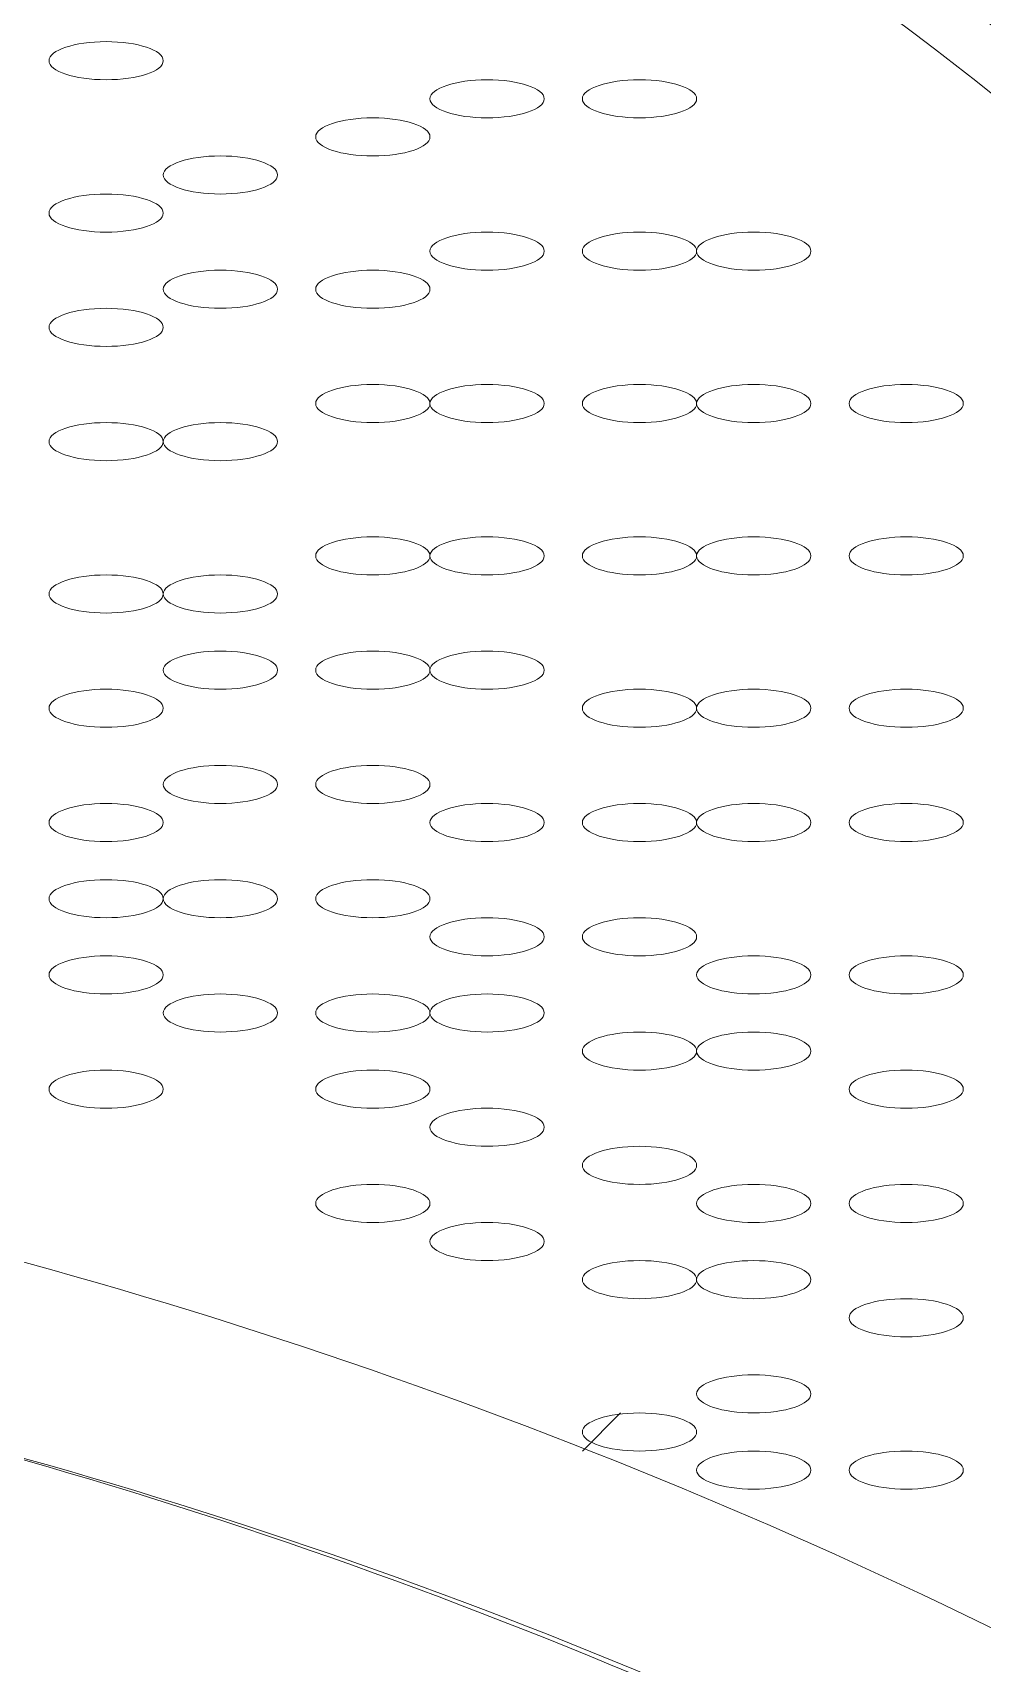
# Model space of a CAD drawing. Header units: metres. Extents: x 29 to 86.9, y -23.2 to 39.7.
# Drawn here: x 75.1793 to 75.2402, y -17.1055 to -17.0008 of the extents above; entities that cross this region are included whole.
import ezdxf

# ---------------------------------------------------------------- set-up
doc = ezdxf.new("R2010")
doc.units = ezdxf.units.M
doc.header["$LTSCALE"] = 100
doc.layers.get('0').update_dxf_attribs({"color": 254})
doc.layers.add('Arqui', color=8, linetype='Continuous', lineweight=0)

# ---------------------------------------------------------------- blocks, each defined once
blk = doc.blocks.new('A$C9582355f')
at = {"layer": 'Arqui'}
for points in [[(46.2961920827816, 6.126214199186052, 0.2278580694965935), (46.10374057980556, 6.21636923779397, 0.2278580694965727), (45.9108077827496, 6.126214199186052)], [(46.30390504051758, 6.012627475682166, 0.2305320559262593), (46.27147557746952, 6.053867237185841, 0.06904277544361775), (46.17999849641359, 6.088229262265941, 0.03702395519687651), (46.11808769220562, 6.093928121666067)], [(46.29184189841357, 6.01054424023414, 0.2302038230452272), (46.26573034949348, 6.043060791098014, 0.06904268617286355), (46.17736967206162, 6.076287177362246, -0.06904268617286355), (46.26593971730955, 6.043500045313976, 0.06904268617286355), (46.17736967206162, 6.076287177362246)]]:
    blk.add_lwpolyline(points, format="xyb", dxfattribs=at)
blk.add_lwpolyline([(46.23433953276555, 6.074539111394188), (46.23189393276556, 6.072093511394087)], dxfattribs=at)
blk.add_arc((46.1230647533385, 5.990165961093226), 0.2164355538805725, 37.81493571360889, 94.77906141209886, dxfattribs=at)
for points in [[(46.20132393276555, 6.162580711394185), (46.19929792435761, 6.162580711394185), (46.19765553276562, 6.162033239378161), (46.19765553276562, 6.161357911394134)], [(46.20499233276558, 6.161357911394134), (46.20499233276558, 6.162033239378161), (46.2033499411736, 6.162580711394185), (46.20132393276555, 6.162580711394185)], [(46.19765553276562, 6.161357911394134), (46.19765553276562, 6.160682583410107), (46.19929792435761, 6.160135111394084), (46.20132393276555, 6.160135111394084)], [(46.20132393276555, 6.160135111394084), (46.2033499411736, 6.160135111394084), (46.20499233276558, 6.160682583410107), (46.20499233276558, 6.161357911394134)], [(46.22577993276553, 6.160135111394084), (46.2237539243576, 6.160135111394084), (46.22211153276561, 6.15958763937806), (46.22211153276561, 6.158912311394033)], [(46.22944833276557, 6.158912311394033), (46.22944833276557, 6.15958763937806), (46.22780594117359, 6.160135111394084), (46.22577993276553, 6.160135111394084)], [(46.2355623327656, 6.160135111394084), (46.23353632435754, 6.160135111394084), (46.23189393276556, 6.15958763937806), (46.23189393276556, 6.158912311394033)], [(46.23923073276552, 6.158912311394033), (46.23923073276552, 6.15958763937806), (46.23758834117353, 6.160135111394084), (46.2355623327656, 6.160135111394084)], [(46.22211153276561, 6.158912311394033), (46.22211153276561, 6.158236983410006), (46.2237539243576, 6.157689511393983), (46.22577993276553, 6.157689511393983)], [(46.22577993276553, 6.157689511393983), (46.22780594117359, 6.157689511393983), (46.22944833276557, 6.158236983410006), (46.22944833276557, 6.158912311394033)], [(46.23189393276556, 6.158912311394033), (46.23189393276556, 6.158236983410006), (46.23353632435754, 6.157689511393983), (46.2355623327656, 6.157689511393983)], [(46.2355623327656, 6.157689511393983), (46.23758834117353, 6.157689511393983), (46.23923073276552, 6.158236983410006), (46.23923073276552, 6.158912311394033)], [(46.21844313276557, 6.157689511393983), (46.21641712435752, 6.157689511393983), (46.21477473276553, 6.157142039377959), (46.21477473276553, 6.156466711393932)], [(46.22211153276561, 6.156466711393932), (46.22211153276561, 6.157142039377959), (46.22046914117351, 6.157689511393983), (46.21844313276557, 6.157689511393983)], [(46.21477473276553, 6.156466711393932), (46.21477473276553, 6.155791383409905), (46.21641712435752, 6.155243911393882), (46.21844313276557, 6.155243911393882)], [(46.21844313276557, 6.155243911393882), (46.22046914117351, 6.155243911393882), (46.22211153276561, 6.155791383409905), (46.22211153276561, 6.156466711393932)], [(46.20866073276562, 6.155243911393882), (46.20663472435757, 6.155243911393882), (46.20499233276558, 6.154696439377858), (46.20499233276558, 6.154021111393831)], [(46.21232913276555, 6.154021111393831), (46.21232913276555, 6.154696439377858), (46.21068674117356, 6.155243911393882), (46.20866073276562, 6.155243911393882)], [(46.20499233276558, 6.154021111393831), (46.20499233276558, 6.153345783409804), (46.20663472435757, 6.152798311394235), (46.20866073276562, 6.152798311394235)], [(46.20866073276562, 6.152798311394235), (46.21068674117356, 6.152798311394235), (46.21232913276555, 6.153345783409804), (46.21232913276555, 6.154021111393831)], [(46.20132393276555, 6.152798311394235), (46.19929792435761, 6.152798311394235), (46.19765553276562, 6.152250839378212), (46.19765553276562, 6.151575511394185)], [(46.20499233276558, 6.151575511394185), (46.20499233276558, 6.152250839378212), (46.2033499411736, 6.152798311394235), (46.20132393276555, 6.152798311394235)], [(46.19765553276562, 6.151575511394185), (46.19765553276562, 6.150900183410158), (46.19929792435761, 6.150352711394135), (46.20132393276555, 6.150352711394135)], [(46.20132393276555, 6.150352711394135), (46.2033499411736, 6.150352711394135), (46.20499233276558, 6.150900183410158), (46.20499233276558, 6.151575511394185)], [(46.22577993276553, 6.150352711394135), (46.2237539243576, 6.150352711394135), (46.22211153276561, 6.149805239378111), (46.22211153276561, 6.149129911394084)], [(46.22944833276557, 6.149129911394084), (46.22944833276557, 6.149805239378111), (46.22780594117359, 6.150352711394135), (46.22577993276553, 6.150352711394135)], [(46.2355623327656, 6.150352711394135), (46.23353632435754, 6.150352711394135), (46.23189393276556, 6.149805239378111), (46.23189393276556, 6.149129911394084)], [(46.23923073276552, 6.149129911394084), (46.23923073276552, 6.149805239378111), (46.23758834117353, 6.150352711394135), (46.2355623327656, 6.150352711394135)], [(46.24289913276556, 6.150352711394135), (46.24087312435762, 6.150352711394135), (46.23923073276552, 6.149805239378111), (46.23923073276552, 6.149129911394084)], [(46.2465675327656, 6.149129911394084), (46.2465675327656, 6.149805239378111), (46.24492514117361, 6.150352711394135), (46.24289913276556, 6.150352711394135)], [(46.22211153276561, 6.149129911394084), (46.22211153276561, 6.148454583410057), (46.2237539243576, 6.147907111394034), (46.22577993276553, 6.147907111394034)], [(46.22577993276553, 6.147907111394034), (46.22780594117359, 6.147907111394034), (46.22944833276557, 6.148454583410057), (46.22944833276557, 6.149129911394084)], [(46.23189393276556, 6.149129911394084), (46.23189393276556, 6.148454583410057), (46.23353632435754, 6.147907111394034), (46.2355623327656, 6.147907111394034)], [(46.2355623327656, 6.147907111394034), (46.23758834117353, 6.147907111394034), (46.23923073276552, 6.148454583410057), (46.23923073276552, 6.149129911394084)], [(46.23923073276552, 6.149129911394084), (46.23923073276552, 6.148454583410057), (46.24087312435762, 6.147907111394034), (46.24289913276556, 6.147907111394034)], [(46.24289913276556, 6.147907111394034), (46.24492514117361, 6.147907111394034), (46.2465675327656, 6.148454583410057), (46.2465675327656, 6.149129911394084)], [(46.20866073276562, 6.147907111394034), (46.20663472435757, 6.147907111394034), (46.20499233276558, 6.14735963937801), (46.20499233276558, 6.146684311393983)], [(46.21232913276555, 6.146684311393983), (46.21232913276555, 6.14735963937801), (46.21068674117356, 6.147907111394034), (46.20866073276562, 6.147907111394034)], [(46.21844313276557, 6.147907111394034), (46.21641712435752, 6.147907111394034), (46.21477473276553, 6.14735963937801), (46.21477473276553, 6.146684311393983)], [(46.22211153276561, 6.146684311393983), (46.22211153276561, 6.14735963937801), (46.22046914117351, 6.147907111394034), (46.21844313276557, 6.147907111394034)], [(46.20499233276558, 6.146684311393983), (46.20499233276558, 6.146008983409956), (46.20663472435757, 6.145461511393933), (46.20866073276562, 6.145461511393933)], [(46.20866073276562, 6.145461511393933), (46.21068674117356, 6.145461511393933), (46.21232913276555, 6.146008983409956), (46.21232913276555, 6.146684311393983)], [(46.21477473276553, 6.146684311393983), (46.21477473276553, 6.146008983409956), (46.21641712435752, 6.145461511393933), (46.21844313276557, 6.145461511393933)], [(46.21844313276557, 6.145461511393933), (46.22046914117351, 6.145461511393933), (46.22211153276561, 6.146008983409956), (46.22211153276561, 6.146684311393983)], [(46.20132393276555, 6.145461511393933), (46.19929792435761, 6.145461511393933), (46.19765553276562, 6.144914039377909), (46.19765553276562, 6.144238711393882)], [(46.20499233276558, 6.144238711393882), (46.20499233276558, 6.144914039377909), (46.2033499411736, 6.145461511393933), (46.20132393276555, 6.145461511393933)], [(46.19765553276562, 6.144238711393882), (46.19765553276562, 6.143563383409855), (46.19929792435761, 6.143015911393832), (46.20132393276555, 6.143015911393832)], [(46.20132393276555, 6.143015911393832), (46.2033499411736, 6.143015911393832), (46.20499233276558, 6.143563383409855), (46.20499233276558, 6.144238711393882)], [(46.21844313276557, 6.140570311394185), (46.21641712435752, 6.140570311394185), (46.21477473276553, 6.140022839378162), (46.21477473276553, 6.139347511394135)], [(46.22211153276561, 6.139347511394135), (46.22211153276561, 6.140022839378162), (46.22046914117351, 6.140570311394185), (46.21844313276557, 6.140570311394185)], [(46.22577993276553, 6.140570311394185), (46.2237539243576, 6.140570311394185), (46.22211153276561, 6.140022839378162), (46.22211153276561, 6.139347511394135)], [(46.22944833276557, 6.139347511394135), (46.22944833276557, 6.140022839378162), (46.22780594117359, 6.140570311394185), (46.22577993276553, 6.140570311394185)], [(46.2355623327656, 6.140570311394185), (46.23353632435754, 6.140570311394185), (46.23189393276556, 6.140022839378162), (46.23189393276556, 6.139347511394135)], [(46.23923073276552, 6.139347511394135), (46.23923073276552, 6.140022839378162), (46.23758834117353, 6.140570311394185), (46.2355623327656, 6.140570311394185)], [(46.24289913276556, 6.140570311394185), (46.24087312435762, 6.140570311394185), (46.23923073276552, 6.140022839378162), (46.23923073276552, 6.139347511394135)], [(46.2465675327656, 6.139347511394135), (46.2465675327656, 6.140022839378162), (46.24492514117361, 6.140570311394185), (46.24289913276556, 6.140570311394185)], [(46.25268153276562, 6.140570311394185), (46.25065552435757, 6.140570311394185), (46.24901313276558, 6.140022839378162), (46.24901313276558, 6.139347511394135)], [(46.25634993276554, 6.139347511394135), (46.25634993276554, 6.140022839378162), (46.25470754117356, 6.140570311394185), (46.25268153276562, 6.140570311394185)], [(46.21477473276553, 6.139347511394135), (46.21477473276553, 6.138672183410108), (46.21641712435752, 6.138124711394084), (46.21844313276557, 6.138124711394084)], [(46.21844313276557, 6.138124711394084), (46.22046914117351, 6.138124711394084), (46.22211153276561, 6.138672183410108), (46.22211153276561, 6.139347511394135)], [(46.22211153276561, 6.139347511394135), (46.22211153276561, 6.138672183410108), (46.2237539243576, 6.138124711394084), (46.22577993276553, 6.138124711394084)], [(46.22577993276553, 6.138124711394084), (46.22780594117359, 6.138124711394084), (46.22944833276557, 6.138672183410108), (46.22944833276557, 6.139347511394135)], [(46.23189393276556, 6.139347511394135), (46.23189393276556, 6.138672183410108), (46.23353632435754, 6.138124711394084), (46.2355623327656, 6.138124711394084)], [(46.2355623327656, 6.138124711394084), (46.23758834117353, 6.138124711394084), (46.23923073276552, 6.138672183410108), (46.23923073276552, 6.139347511394135)], [(46.23923073276552, 6.139347511394135), (46.23923073276552, 6.138672183410108), (46.24087312435762, 6.138124711394084), (46.24289913276556, 6.138124711394084)], [(46.24289913276556, 6.138124711394084), (46.24492514117361, 6.138124711394084), (46.2465675327656, 6.138672183410108), (46.2465675327656, 6.139347511394135)], [(46.24901313276558, 6.139347511394135), (46.24901313276558, 6.138672183410108), (46.25065552435757, 6.138124711394084), (46.25268153276562, 6.138124711394084)], [(46.25268153276562, 6.138124711394084), (46.25470754117356, 6.138124711394084), (46.25634993276554, 6.138672183410108), (46.25634993276554, 6.139347511394135)], [(46.20132393276555, 6.138124711394084), (46.19929792435761, 6.138124711394084), (46.19765553276562, 6.137577239378061), (46.19765553276562, 6.136901911394034)], [(46.20499233276558, 6.136901911394034), (46.20499233276558, 6.137577239378061), (46.2033499411736, 6.138124711394084), (46.20132393276555, 6.138124711394084)], [(46.20866073276562, 6.138124711394084), (46.20663472435757, 6.138124711394084), (46.20499233276558, 6.137577239378061), (46.20499233276558, 6.136901911394034)], [(46.21232913276555, 6.136901911394034), (46.21232913276555, 6.137577239378061), (46.21068674117356, 6.138124711394084), (46.20866073276562, 6.138124711394084)], [(46.19765553276562, 6.136901911394034), (46.19765553276562, 6.136226583410007), (46.19929792435761, 6.135679111393983), (46.20132393276555, 6.135679111393983)], [(46.20132393276555, 6.135679111393983), (46.2033499411736, 6.135679111393983), (46.20499233276558, 6.136226583410007), (46.20499233276558, 6.136901911394034)], [(46.20499233276558, 6.136901911394034), (46.20499233276558, 6.136226583410007), (46.20663472435757, 6.135679111393983), (46.20866073276562, 6.135679111393983)], [(46.20866073276562, 6.135679111393983), (46.21068674117356, 6.135679111393983), (46.21232913276555, 6.136226583410007), (46.21232913276555, 6.136901911394034)], [(46.21844313276557, 6.130787911394236), (46.21641712435752, 6.130787911394236), (46.21477473276553, 6.130240439378213), (46.21477473276553, 6.129565111394186)], [(46.22211153276561, 6.129565111394186), (46.22211153276561, 6.130240439378213), (46.22046914117351, 6.130787911394236), (46.21844313276557, 6.130787911394236)], [(46.22577993276553, 6.130787911394236), (46.2237539243576, 6.130787911394236), (46.22211153276561, 6.130240439378213), (46.22211153276561, 6.129565111394186)], [(46.22944833276557, 6.129565111394186), (46.22944833276557, 6.130240439378213), (46.22780594117359, 6.130787911394236), (46.22577993276553, 6.130787911394236)], [(46.2355623327656, 6.130787911394236), (46.23353632435754, 6.130787911394236), (46.23189393276556, 6.130240439378213), (46.23189393276556, 6.129565111394186)], [(46.23923073276552, 6.129565111394186), (46.23923073276552, 6.130240439378213), (46.23758834117353, 6.130787911394236), (46.2355623327656, 6.130787911394236)], [(46.24289913276556, 6.130787911394236), (46.24087312435762, 6.130787911394236), (46.23923073276552, 6.130240439378213), (46.23923073276552, 6.129565111394186)], [(46.2465675327656, 6.129565111394186), (46.2465675327656, 6.130240439378213), (46.24492514117361, 6.130787911394236), (46.24289913276556, 6.130787911394236)], [(46.25268153276562, 6.130787911394236), (46.25065552435757, 6.130787911394236), (46.24901313276558, 6.130240439378213), (46.24901313276558, 6.129565111394186)], [(46.25634993276554, 6.129565111394186), (46.25634993276554, 6.130240439378213), (46.25470754117356, 6.130787911394236), (46.25268153276562, 6.130787911394236)], [(46.21477473276553, 6.129565111394186), (46.21477473276553, 6.128889783410159), (46.21641712435752, 6.128342311394135), (46.21844313276557, 6.128342311394135)], [(46.21844313276557, 6.128342311394135), (46.22046914117351, 6.128342311394135), (46.22211153276561, 6.128889783410159), (46.22211153276561, 6.129565111394186)], [(46.22211153276561, 6.129565111394186), (46.22211153276561, 6.128889783410159), (46.2237539243576, 6.128342311394135), (46.22577993276553, 6.128342311394135)], [(46.22577993276553, 6.128342311394135), (46.22780594117359, 6.128342311394135), (46.22944833276557, 6.128889783410159), (46.22944833276557, 6.129565111394186)], [(46.23189393276556, 6.129565111394186), (46.23189393276556, 6.128889783410159), (46.23353632435754, 6.128342311394135), (46.2355623327656, 6.128342311394135)], [(46.2355623327656, 6.128342311394135), (46.23758834117353, 6.128342311394135), (46.23923073276552, 6.128889783410159), (46.23923073276552, 6.129565111394186)], [(46.23923073276552, 6.129565111394186), (46.23923073276552, 6.128889783410159), (46.24087312435762, 6.128342311394135), (46.24289913276556, 6.128342311394135)], [(46.24289913276556, 6.128342311394135), (46.24492514117361, 6.128342311394135), (46.2465675327656, 6.128889783410159), (46.2465675327656, 6.129565111394186)], [(46.24901313276558, 6.129565111394186), (46.24901313276558, 6.128889783410159), (46.25065552435757, 6.128342311394135), (46.25268153276562, 6.128342311394135)], [(46.25268153276562, 6.128342311394135), (46.25470754117356, 6.128342311394135), (46.25634993276554, 6.128889783410159), (46.25634993276554, 6.129565111394186)], [(46.20132393276555, 6.128342311394135), (46.19929792435761, 6.128342311394135), (46.19765553276562, 6.127794839378112), (46.19765553276562, 6.127119511394085)], [(46.20499233276558, 6.127119511394085), (46.20499233276558, 6.127794839378112), (46.2033499411736, 6.128342311394135), (46.20132393276555, 6.128342311394135)], [(46.20866073276562, 6.128342311394135), (46.20663472435757, 6.128342311394135), (46.20499233276558, 6.127794839378112), (46.20499233276558, 6.127119511394085)], [(46.21232913276555, 6.127119511394085), (46.21232913276555, 6.127794839378112), (46.21068674117356, 6.128342311394135), (46.20866073276562, 6.128342311394135)], [(46.19765553276562, 6.127119511394085), (46.19765553276562, 6.126444183410058), (46.19929792435761, 6.125896711394034), (46.20132393276555, 6.125896711394034)], [(46.20132393276555, 6.125896711394034), (46.2033499411736, 6.125896711394034), (46.20499233276558, 6.126444183410058), (46.20499233276558, 6.127119511394085)], [(46.20499233276558, 6.127119511394085), (46.20499233276558, 6.126444183410058), (46.20663472435757, 6.125896711394034), (46.20866073276562, 6.125896711394034)], [(46.20866073276562, 6.125896711394034), (46.21068674117356, 6.125896711394034), (46.21232913276555, 6.126444183410058), (46.21232913276555, 6.127119511394085)], [(46.20866073276562, 6.123451111393933), (46.20663472435757, 6.123451111393933), (46.20499233276558, 6.12290363937791), (46.20499233276558, 6.122228311393883)], [(46.21232913276555, 6.122228311393883), (46.21232913276555, 6.12290363937791), (46.21068674117356, 6.123451111393933), (46.20866073276562, 6.123451111393933)], [(46.21844313276557, 6.123451111393933), (46.21641712435752, 6.123451111393933), (46.21477473276553, 6.12290363937791), (46.21477473276553, 6.122228311393883)], [(46.22211153276561, 6.122228311393883), (46.22211153276561, 6.12290363937791), (46.22046914117351, 6.123451111393933), (46.21844313276557, 6.123451111393933)], [(46.22577993276553, 6.123451111393933), (46.2237539243576, 6.123451111393933), (46.22211153276561, 6.12290363937791), (46.22211153276561, 6.122228311393883)], [(46.22944833276557, 6.122228311393883), (46.22944833276557, 6.12290363937791), (46.22780594117359, 6.123451111393933), (46.22577993276553, 6.123451111393933)], [(46.20499233276558, 6.122228311393883), (46.20499233276558, 6.121552983409856), (46.20663472435757, 6.121005511393832), (46.20866073276562, 6.121005511393832)], [(46.20866073276562, 6.121005511393832), (46.21068674117356, 6.121005511393832), (46.21232913276555, 6.121552983409856), (46.21232913276555, 6.122228311393883)], [(46.21477473276553, 6.122228311393883), (46.21477473276553, 6.121552983409856), (46.21641712435752, 6.121005511393832), (46.21844313276557, 6.121005511393832)], [(46.21844313276557, 6.121005511393832), (46.22046914117351, 6.121005511393832), (46.22211153276561, 6.121552983409856), (46.22211153276561, 6.122228311393883)], [(46.22211153276561, 6.122228311393883), (46.22211153276561, 6.121552983409856), (46.2237539243576, 6.121005511393832), (46.22577993276553, 6.121005511393832)], [(46.22577993276553, 6.121005511393832), (46.22780594117359, 6.121005511393832), (46.22944833276557, 6.121552983409856), (46.22944833276557, 6.122228311393883)], [(46.20132393276555, 6.121005511393832), (46.19929792435761, 6.121005511393832), (46.19765553276562, 6.120458039377809), (46.19765553276562, 6.119782711394237)], [(46.20499233276558, 6.119782711394237), (46.20499233276558, 6.120458039377809), (46.2033499411736, 6.121005511393832), (46.20132393276555, 6.121005511393832)], [(46.2355623327656, 6.121005511393832), (46.23353632435754, 6.121005511393832), (46.23189393276556, 6.120458039377809), (46.23189393276556, 6.119782711394237)], [(46.23923073276552, 6.119782711394237), (46.23923073276552, 6.120458039377809), (46.23758834117353, 6.121005511393832), (46.2355623327656, 6.121005511393832)], [(46.24289913276556, 6.121005511393832), (46.24087312435762, 6.121005511393832), (46.23923073276552, 6.120458039377809), (46.23923073276552, 6.119782711394237)], [(46.2465675327656, 6.119782711394237), (46.2465675327656, 6.120458039377809), (46.24492514117361, 6.121005511393832), (46.24289913276556, 6.121005511393832)], [(46.25268153276562, 6.121005511393832), (46.25065552435757, 6.121005511393832), (46.24901313276558, 6.120458039377809), (46.24901313276558, 6.119782711394237)], [(46.25634993276554, 6.119782711394237), (46.25634993276554, 6.120458039377809), (46.25470754117356, 6.121005511393832), (46.25268153276562, 6.121005511393832)], [(46.19765553276562, 6.119782711394237), (46.19765553276562, 6.11910738341021), (46.19929792435761, 6.118559911394186), (46.20132393276555, 6.118559911394186)], [(46.20132393276555, 6.118559911394186), (46.2033499411736, 6.118559911394186), (46.20499233276558, 6.11910738341021), (46.20499233276558, 6.119782711394237)], [(46.23189393276556, 6.119782711394237), (46.23189393276556, 6.11910738341021), (46.23353632435754, 6.118559911394186), (46.2355623327656, 6.118559911394186)], [(46.2355623327656, 6.118559911394186), (46.23758834117353, 6.118559911394186), (46.23923073276552, 6.11910738341021), (46.23923073276552, 6.119782711394237)], [(46.23923073276552, 6.119782711394237), (46.23923073276552, 6.11910738341021), (46.24087312435762, 6.118559911394186), (46.24289913276556, 6.118559911394186)], [(46.24289913276556, 6.118559911394186), (46.24492514117361, 6.118559911394186), (46.2465675327656, 6.11910738341021), (46.2465675327656, 6.119782711394237)], [(46.24901313276558, 6.119782711394237), (46.24901313276558, 6.11910738341021), (46.25065552435757, 6.118559911394186), (46.25268153276562, 6.118559911394186)], [(46.25268153276562, 6.118559911394186), (46.25470754117356, 6.118559911394186), (46.25634993276554, 6.11910738341021), (46.25634993276554, 6.119782711394237)], [(46.20866073276562, 6.116114311394085), (46.20663472435757, 6.116114311394085), (46.20499233276558, 6.115566839378062), (46.20499233276558, 6.114891511394035)], [(46.21232913276555, 6.114891511394035), (46.21232913276555, 6.115566839378062), (46.21068674117356, 6.116114311394085), (46.20866073276562, 6.116114311394085)], [(46.21844313276557, 6.116114311394085), (46.21641712435752, 6.116114311394085), (46.21477473276553, 6.115566839378062), (46.21477473276553, 6.114891511394035)], [(46.22211153276561, 6.114891511394035), (46.22211153276561, 6.115566839378062), (46.22046914117351, 6.116114311394085), (46.21844313276557, 6.116114311394085)], [(46.20499233276558, 6.114891511394035), (46.20499233276558, 6.114216183410008), (46.20663472435757, 6.113668711393984), (46.20866073276562, 6.113668711393984)], [(46.20866073276562, 6.113668711393984), (46.21068674117356, 6.113668711393984), (46.21232913276555, 6.114216183410008), (46.21232913276555, 6.114891511394035)], [(46.21477473276553, 6.114891511394035), (46.21477473276553, 6.114216183410008), (46.21641712435752, 6.113668711393984), (46.21844313276557, 6.113668711393984)], [(46.21844313276557, 6.113668711393984), (46.22046914117351, 6.113668711393984), (46.22211153276561, 6.114216183410008), (46.22211153276561, 6.114891511394035)], [(46.20132393276555, 6.113668711393984), (46.19929792435761, 6.113668711393984), (46.19765553276562, 6.113121239377961), (46.19765553276562, 6.112445911393934)], [(46.20499233276558, 6.112445911393934), (46.20499233276558, 6.113121239377961), (46.2033499411736, 6.113668711393984), (46.20132393276555, 6.113668711393984)], [(46.22577993276553, 6.113668711393984), (46.2237539243576, 6.113668711393984), (46.22211153276561, 6.113121239377961), (46.22211153276561, 6.112445911393934)], [(46.22944833276557, 6.112445911393934), (46.22944833276557, 6.113121239377961), (46.22780594117359, 6.113668711393984), (46.22577993276553, 6.113668711393984)], [(46.2355623327656, 6.113668711393984), (46.23353632435754, 6.113668711393984), (46.23189393276556, 6.113121239377961), (46.23189393276556, 6.112445911393934)], [(46.23923073276552, 6.112445911393934), (46.23923073276552, 6.113121239377961), (46.23758834117353, 6.113668711393984), (46.2355623327656, 6.113668711393984)], [(46.24289913276556, 6.113668711393984), (46.24087312435762, 6.113668711393984), (46.23923073276552, 6.113121239377961), (46.23923073276552, 6.112445911393934)], [(46.2465675327656, 6.112445911393934), (46.2465675327656, 6.113121239377961), (46.24492514117361, 6.113668711393984), (46.24289913276556, 6.113668711393984)], [(46.25268153276562, 6.113668711393984), (46.25065552435757, 6.113668711393984), (46.24901313276558, 6.113121239377961), (46.24901313276558, 6.112445911393934)], [(46.25634993276554, 6.112445911393934), (46.25634993276554, 6.113121239377961), (46.25470754117356, 6.113668711393984), (46.25268153276562, 6.113668711393984)], [(46.19765553276562, 6.112445911393934), (46.19765553276562, 6.111770583409907), (46.19929792435761, 6.111223111393883), (46.20132393276555, 6.111223111393883)], [(46.20132393276555, 6.111223111393883), (46.2033499411736, 6.111223111393883), (46.20499233276558, 6.111770583409907), (46.20499233276558, 6.112445911393934)], [(46.22211153276561, 6.112445911393934), (46.22211153276561, 6.111770583409907), (46.2237539243576, 6.111223111393883), (46.22577993276553, 6.111223111393883)], [(46.22577993276553, 6.111223111393883), (46.22780594117359, 6.111223111393883), (46.22944833276557, 6.111770583409907), (46.22944833276557, 6.112445911393934)], [(46.23189393276556, 6.112445911393934), (46.23189393276556, 6.111770583409907), (46.23353632435754, 6.111223111393883), (46.2355623327656, 6.111223111393883)], [(46.2355623327656, 6.111223111393883), (46.23758834117353, 6.111223111393883), (46.23923073276552, 6.111770583409907), (46.23923073276552, 6.112445911393934)], [(46.23923073276552, 6.112445911393934), (46.23923073276552, 6.111770583409907), (46.24087312435762, 6.111223111393883), (46.24289913276556, 6.111223111393883)], [(46.24289913276556, 6.111223111393883), (46.24492514117361, 6.111223111393883), (46.2465675327656, 6.111770583409907), (46.2465675327656, 6.112445911393934)], [(46.24901313276558, 6.112445911393934), (46.24901313276558, 6.111770583409907), (46.25065552435757, 6.111223111393883), (46.25268153276562, 6.111223111393883)], [(46.25268153276562, 6.111223111393883), (46.25470754117356, 6.111223111393883), (46.25634993276554, 6.111770583409907), (46.25634993276554, 6.112445911393934)], [(46.20132393276555, 6.108777511394237), (46.19929792435761, 6.108777511394237), (46.19765553276562, 6.108230039378213), (46.19765553276562, 6.107554711394187)], [(46.20499233276558, 6.107554711394187), (46.20499233276558, 6.108230039378213), (46.2033499411736, 6.108777511394237), (46.20132393276555, 6.108777511394237)], [(46.20866073276562, 6.108777511394237), (46.20663472435757, 6.108777511394237), (46.20499233276558, 6.108230039378213), (46.20499233276558, 6.107554711394187)], [(46.21232913276555, 6.107554711394187), (46.21232913276555, 6.108230039378213), (46.21068674117356, 6.108777511394237), (46.20866073276562, 6.108777511394237)], [(46.21844313276557, 6.108777511394237), (46.21641712435752, 6.108777511394237), (46.21477473276553, 6.108230039378213), (46.21477473276553, 6.107554711394187)], [(46.22211153276561, 6.107554711394187), (46.22211153276561, 6.108230039378213), (46.22046914117351, 6.108777511394237), (46.21844313276557, 6.108777511394237)], [(46.19765553276562, 6.107554711394187), (46.19765553276562, 6.10687938341016), (46.19929792435761, 6.106331911394136), (46.20132393276555, 6.106331911394136)], [(46.20132393276555, 6.106331911394136), (46.2033499411736, 6.106331911394136), (46.20499233276558, 6.10687938341016), (46.20499233276558, 6.107554711394187)], [(46.20499233276558, 6.107554711394187), (46.20499233276558, 6.10687938341016), (46.20663472435757, 6.106331911394136), (46.20866073276562, 6.106331911394136)], [(46.20866073276562, 6.106331911394136), (46.21068674117356, 6.106331911394136), (46.21232913276555, 6.10687938341016), (46.21232913276555, 6.107554711394187)], [(46.21477473276553, 6.107554711394187), (46.21477473276553, 6.10687938341016), (46.21641712435752, 6.106331911394136), (46.21844313276557, 6.106331911394136)], [(46.21844313276557, 6.106331911394136), (46.22046914117351, 6.106331911394136), (46.22211153276561, 6.10687938341016), (46.22211153276561, 6.107554711394187)], [(46.22577993276553, 6.106331911394136), (46.2237539243576, 6.106331911394136), (46.22211153276561, 6.105784439378112), (46.22211153276561, 6.105109111394086)], [(46.22944833276557, 6.105109111394086), (46.22944833276557, 6.105784439378112), (46.22780594117359, 6.106331911394136), (46.22577993276553, 6.106331911394136)], [(46.2355623327656, 6.106331911394136), (46.23353632435754, 6.106331911394136), (46.23189393276556, 6.105784439378112), (46.23189393276556, 6.105109111394086)], [(46.23923073276552, 6.105109111394086), (46.23923073276552, 6.105784439378112), (46.23758834117353, 6.106331911394136), (46.2355623327656, 6.106331911394136)], [(46.22211153276561, 6.105109111394086), (46.22211153276561, 6.104433783410059), (46.2237539243576, 6.103886311394035), (46.22577993276553, 6.103886311394035)], [(46.22577993276553, 6.103886311394035), (46.22780594117359, 6.103886311394035), (46.22944833276557, 6.104433783410059), (46.22944833276557, 6.105109111394086)], [(46.23189393276556, 6.105109111394086), (46.23189393276556, 6.104433783410059), (46.23353632435754, 6.103886311394035), (46.2355623327656, 6.103886311394035)], [(46.2355623327656, 6.103886311394035), (46.23758834117353, 6.103886311394035), (46.23923073276552, 6.104433783410059), (46.23923073276552, 6.105109111394086)], [(46.20132393276555, 6.103886311394035), (46.19929792435761, 6.103886311394035), (46.19765553276562, 6.103338839378011), (46.19765553276562, 6.102663511393985)], [(46.20499233276558, 6.102663511393985), (46.20499233276558, 6.103338839378011), (46.2033499411736, 6.103886311394035), (46.20132393276555, 6.103886311394035)], [(46.24289913276556, 6.103886311394035), (46.24087312435762, 6.103886311394035), (46.23923073276552, 6.103338839378011), (46.23923073276552, 6.102663511393985)], [(46.2465675327656, 6.102663511393985), (46.2465675327656, 6.103338839378011), (46.24492514117361, 6.103886311394035), (46.24289913276556, 6.103886311394035)], [(46.25268153276562, 6.103886311394035), (46.25065552435757, 6.103886311394035), (46.24901313276558, 6.103338839378011), (46.24901313276558, 6.102663511393985)], [(46.25634993276554, 6.102663511393985), (46.25634993276554, 6.103338839378011), (46.25470754117356, 6.103886311394035), (46.25268153276562, 6.103886311394035)], [(46.19765553276562, 6.102663511393985), (46.19765553276562, 6.101988183409958), (46.19929792435761, 6.101440711393934), (46.20132393276555, 6.101440711393934)], [(46.20132393276555, 6.101440711393934), (46.2033499411736, 6.101440711393934), (46.20499233276558, 6.101988183409958), (46.20499233276558, 6.102663511393985)], [(46.23923073276552, 6.102663511393985), (46.23923073276552, 6.101988183409958), (46.24087312435762, 6.101440711393934), (46.24289913276556, 6.101440711393934)], [(46.24289913276556, 6.101440711393934), (46.24492514117361, 6.101440711393934), (46.2465675327656, 6.101988183409958), (46.2465675327656, 6.102663511393985)], [(46.24901313276558, 6.102663511393985), (46.24901313276558, 6.101988183409958), (46.25065552435757, 6.101440711393934), (46.25268153276562, 6.101440711393934)], [(46.25268153276562, 6.101440711393934), (46.25470754117356, 6.101440711393934), (46.25634993276554, 6.101988183409958), (46.25634993276554, 6.102663511393985)], [(46.20866073276562, 6.101440711393934), (46.20663472435757, 6.101440711393934), (46.20499233276558, 6.100893239377911), (46.20499233276558, 6.100217911393884)], [(46.21232913276555, 6.100217911393884), (46.21232913276555, 6.100893239377911), (46.21068674117356, 6.101440711393934), (46.20866073276562, 6.101440711393934)], [(46.21844313276557, 6.101440711393934), (46.21641712435752, 6.101440711393934), (46.21477473276553, 6.100893239377911), (46.21477473276553, 6.100217911393884)], [(46.22211153276561, 6.100217911393884), (46.22211153276561, 6.100893239377911), (46.22046914117351, 6.101440711393934), (46.21844313276557, 6.101440711393934)], [(46.22577993276553, 6.101440711393934), (46.2237539243576, 6.101440711393934), (46.22211153276561, 6.100893239377911), (46.22211153276561, 6.100217911393884)], [(46.22944833276557, 6.100217911393884), (46.22944833276557, 6.100893239377911), (46.22780594117359, 6.101440711393934), (46.22577993276553, 6.101440711393934)], [(46.20499233276558, 6.100217911393884), (46.20499233276558, 6.099542583409857), (46.20663472435757, 6.098995111393833), (46.20866073276562, 6.098995111393833)], [(46.20866073276562, 6.098995111393833), (46.21068674117356, 6.098995111393833), (46.21232913276555, 6.099542583409857), (46.21232913276555, 6.100217911393884)], [(46.21477473276553, 6.100217911393884), (46.21477473276553, 6.099542583409857), (46.21641712435752, 6.098995111393833), (46.21844313276557, 6.098995111393833)], [(46.21844313276557, 6.098995111393833), (46.22046914117351, 6.098995111393833), (46.22211153276561, 6.099542583409857), (46.22211153276561, 6.100217911393884)], [(46.22211153276561, 6.100217911393884), (46.22211153276561, 6.099542583409857), (46.2237539243576, 6.098995111393833), (46.22577993276553, 6.098995111393833)], [(46.22577993276553, 6.098995111393833), (46.22780594117359, 6.098995111393833), (46.22944833276557, 6.099542583409857), (46.22944833276557, 6.100217911393884)], [(46.2355623327656, 6.098995111393833), (46.23353632435754, 6.098995111393833), (46.23189393276556, 6.09844763937781), (46.23189393276556, 6.097772311394237)], [(46.23923073276552, 6.097772311394237), (46.23923073276552, 6.09844763937781), (46.23758834117353, 6.098995111393833), (46.2355623327656, 6.098995111393833)], [(46.24289913276556, 6.098995111393833), (46.24087312435762, 6.098995111393833), (46.23923073276552, 6.09844763937781), (46.23923073276552, 6.097772311394237)], [(46.2465675327656, 6.097772311394237), (46.2465675327656, 6.09844763937781), (46.24492514117361, 6.098995111393833), (46.24289913276556, 6.098995111393833)], [(46.23189393276556, 6.097772311394237), (46.23189393276556, 6.097096983410211), (46.23353632435754, 6.096549511394187), (46.2355623327656, 6.096549511394187)], [(46.2355623327656, 6.096549511394187), (46.23758834117353, 6.096549511394187), (46.23923073276552, 6.097096983410211), (46.23923073276552, 6.097772311394237)], [(46.23923073276552, 6.097772311394237), (46.23923073276552, 6.097096983410211), (46.24087312435762, 6.096549511394187), (46.24289913276556, 6.096549511394187)], [(46.24289913276556, 6.096549511394187), (46.24492514117361, 6.096549511394187), (46.2465675327656, 6.097096983410211), (46.2465675327656, 6.097772311394237)], [(46.20132393276555, 6.096549511394187), (46.19929792435761, 6.096549511394187), (46.19765553276562, 6.096002039378163), (46.19765553276562, 6.095326711394137)], [(46.20499233276558, 6.095326711394137), (46.20499233276558, 6.096002039378163), (46.2033499411736, 6.096549511394187), (46.20132393276555, 6.096549511394187)], [(46.21844313276557, 6.096549511394187), (46.21641712435752, 6.096549511394187), (46.21477473276553, 6.096002039378163), (46.21477473276553, 6.095326711394137)], [(46.22211153276561, 6.095326711394137), (46.22211153276561, 6.096002039378163), (46.22046914117351, 6.096549511394187), (46.21844313276557, 6.096549511394187)], [(46.25268153276562, 6.096549511394187), (46.25065552435757, 6.096549511394187), (46.24901313276558, 6.096002039378163), (46.24901313276558, 6.095326711394137)], [(46.25634993276554, 6.095326711394137), (46.25634993276554, 6.096002039378163), (46.25470754117356, 6.096549511394187), (46.25268153276562, 6.096549511394187)], [(46.19765553276562, 6.095326711394137), (46.19765553276562, 6.09465138341011), (46.19929792435761, 6.094103911394086), (46.20132393276555, 6.094103911394086)], [(46.20132393276555, 6.094103911394086), (46.2033499411736, 6.094103911394086), (46.20499233276558, 6.09465138341011), (46.20499233276558, 6.095326711394137)], [(46.21477473276553, 6.095326711394137), (46.21477473276553, 6.09465138341011), (46.21641712435752, 6.094103911394086), (46.21844313276557, 6.094103911394086)], [(46.21844313276557, 6.094103911394086), (46.22046914117351, 6.094103911394086), (46.22211153276561, 6.09465138341011), (46.22211153276561, 6.095326711394137)], [(46.24901313276558, 6.095326711394137), (46.24901313276558, 6.09465138341011), (46.25065552435757, 6.094103911394086), (46.25268153276562, 6.094103911394086)], [(46.25268153276562, 6.094103911394086), (46.25470754117356, 6.094103911394086), (46.25634993276554, 6.09465138341011), (46.25634993276554, 6.095326711394137)], [(46.22577993276553, 6.094103911394086), (46.2237539243576, 6.094103911394086), (46.22211153276561, 6.093556439378062), (46.22211153276561, 6.092881111394036)], [(46.22944833276557, 6.092881111394036), (46.22944833276557, 6.093556439378062), (46.22780594117359, 6.094103911394086), (46.22577993276553, 6.094103911394086)], [(46.22211153276561, 6.092881111394036), (46.22211153276561, 6.092205783410009), (46.2237539243576, 6.091658311393985), (46.22577993276553, 6.091658311393985)], [(46.22577993276553, 6.091658311393985), (46.22780594117359, 6.091658311393985), (46.22944833276557, 6.092205783410009), (46.22944833276557, 6.092881111394036)], [(46.2355623327656, 6.091658311393985), (46.23353632435754, 6.091658311393985), (46.23189393276556, 6.091110839377961), (46.23189393276556, 6.090435511393935)], [(46.23923073276552, 6.090435511393935), (46.23923073276552, 6.091110839377961), (46.23758834117353, 6.091658311393985), (46.2355623327656, 6.091658311393985)], [(46.23189393276556, 6.090435511393935), (46.23189393276556, 6.089760183409908), (46.23353632435754, 6.089212711393884), (46.2355623327656, 6.089212711393884)], [(46.2355623327656, 6.089212711393884), (46.23758834117353, 6.089212711393884), (46.23923073276552, 6.089760183409908), (46.23923073276552, 6.090435511393935)], [(46.21844313276557, 6.089212711393884), (46.21641712435752, 6.089212711393884), (46.21477473276553, 6.08866523937786), (46.21477473276553, 6.087989911393834)], [(46.22211153276561, 6.087989911393834), (46.22211153276561, 6.08866523937786), (46.22046914117351, 6.089212711393884), (46.21844313276557, 6.089212711393884)], [(46.24289913276556, 6.089212711393884), (46.24087312435762, 6.089212711393884), (46.23923073276552, 6.08866523937786), (46.23923073276552, 6.087989911393834)], [(46.2465675327656, 6.087989911393834), (46.2465675327656, 6.08866523937786), (46.24492514117361, 6.089212711393884), (46.24289913276556, 6.089212711393884)], [(46.25268153276562, 6.089212711393884), (46.25065552435757, 6.089212711393884), (46.24901313276558, 6.08866523937786), (46.24901313276558, 6.087989911393834)], [(46.25634993276554, 6.087989911393834), (46.25634993276554, 6.08866523937786), (46.25470754117356, 6.089212711393884), (46.25268153276562, 6.089212711393884)], [(46.21477473276553, 6.087989911393834), (46.21477473276553, 6.087314583409807), (46.21641712435752, 6.086767111394238), (46.21844313276557, 6.086767111394238)], [(46.21844313276557, 6.086767111394238), (46.22046914117351, 6.086767111394238), (46.22211153276561, 6.087314583409807), (46.22211153276561, 6.087989911393834)], [(46.23923073276552, 6.087989911393834), (46.23923073276552, 6.087314583409807), (46.24087312435762, 6.086767111394238), (46.24289913276556, 6.086767111394238)], [(46.24289913276556, 6.086767111394238), (46.24492514117361, 6.086767111394238), (46.2465675327656, 6.087314583409807), (46.2465675327656, 6.087989911393834)], [(46.24901313276558, 6.087989911393834), (46.24901313276558, 6.087314583409807), (46.25065552435757, 6.086767111394238), (46.25268153276562, 6.086767111394238)], [(46.25268153276562, 6.086767111394238), (46.25470754117356, 6.086767111394238), (46.25634993276554, 6.087314583409807), (46.25634993276554, 6.087989911393834)], [(46.22577993276553, 6.086767111394238), (46.2237539243576, 6.086767111394238), (46.22211153276561, 6.086219639378214), (46.22211153276561, 6.085544311394187)], [(46.22944833276557, 6.085544311394187), (46.22944833276557, 6.086219639378214), (46.22780594117359, 6.086767111394238), (46.22577993276553, 6.086767111394238)], [(46.22211153276561, 6.085544311394187), (46.22211153276561, 6.084868983410161), (46.2237539243576, 6.084321511394137), (46.22577993276553, 6.084321511394137)], [(46.22577993276553, 6.084321511394137), (46.22780594117359, 6.084321511394137), (46.22944833276557, 6.084868983410161), (46.22944833276557, 6.085544311394187)], [(46.2355623327656, 6.084321511394137), (46.23353632435754, 6.084321511394137), (46.23189393276556, 6.083774039378113), (46.23189393276556, 6.083098711394086)], [(46.23923073276552, 6.083098711394086), (46.23923073276552, 6.083774039378113), (46.23758834117353, 6.084321511394137), (46.2355623327656, 6.084321511394137)], [(46.24289913276556, 6.084321511394137), (46.24087312435762, 6.084321511394137), (46.23923073276552, 6.083774039378113), (46.23923073276552, 6.083098711394086)], [(46.2465675327656, 6.083098711394086), (46.2465675327656, 6.083774039378113), (46.24492514117361, 6.084321511394137), (46.24289913276556, 6.084321511394137)], [(46.23189393276556, 6.083098711394086), (46.23189393276556, 6.08242338341006), (46.23353632435754, 6.081875911394036), (46.2355623327656, 6.081875911394036)], [(46.2355623327656, 6.081875911394036), (46.23758834117353, 6.081875911394036), (46.23923073276552, 6.08242338341006), (46.23923073276552, 6.083098711394086)], [(46.23923073276552, 6.083098711394086), (46.23923073276552, 6.08242338341006), (46.24087312435762, 6.081875911394036), (46.24289913276556, 6.081875911394036)], [(46.24289913276556, 6.081875911394036), (46.24492514117361, 6.081875911394036), (46.2465675327656, 6.08242338341006), (46.2465675327656, 6.083098711394086)], [(46.25268153276562, 6.081875911394036), (46.25065552435757, 6.081875911394036), (46.24901313276558, 6.081328439378012), (46.24901313276558, 6.080653111393985)], [(46.25634993276554, 6.080653111393985), (46.25634993276554, 6.081328439378012), (46.25470754117356, 6.081875911394036), (46.25268153276562, 6.081875911394036)], [(46.24901313276558, 6.080653111393985), (46.24901313276558, 6.079977783409959), (46.25065552435757, 6.079430311393935), (46.25268153276562, 6.079430311393935)], [(46.25268153276562, 6.079430311393935), (46.25470754117356, 6.079430311393935), (46.25634993276554, 6.079977783409959), (46.25634993276554, 6.080653111393985)], [(46.24289913276556, 6.076984711393834), (46.24087312435762, 6.076984711393834), (46.23923073276552, 6.07643723937781), (46.23923073276552, 6.075761911394238)], [(46.2465675327656, 6.075761911394238), (46.2465675327656, 6.07643723937781), (46.24492514117361, 6.076984711393834), (46.24289913276556, 6.076984711393834)], [(46.23923073276552, 6.075761911394238), (46.23923073276552, 6.075086583410211), (46.24087312435762, 6.074539111394188), (46.24289913276556, 6.074539111394188)], [(46.24289913276556, 6.074539111394188), (46.24492514117361, 6.074539111394188), (46.2465675327656, 6.075086583410211), (46.2465675327656, 6.075761911394238)], [(46.2355623327656, 6.074539111394188), (46.23353632435754, 6.074539111394188), (46.23189393276556, 6.073991639378164), (46.23189393276556, 6.073316311394137)], [(46.23923073276552, 6.073316311394137), (46.23923073276552, 6.073991639378164), (46.23758834117353, 6.074539111394188), (46.2355623327656, 6.074539111394188)], [(46.23189393276556, 6.073316311394137), (46.23189393276556, 6.07264098341011), (46.23353632435754, 6.072093511394087), (46.2355623327656, 6.072093511394087)], [(46.2355623327656, 6.072093511394087), (46.23758834117353, 6.072093511394087), (46.23923073276552, 6.07264098341011), (46.23923073276552, 6.073316311394137)], [(46.24289913276556, 6.072093511394087), (46.24087312435762, 6.072093511394087), (46.23923073276552, 6.071546039378063), (46.23923073276552, 6.070870711394036)], [(46.2465675327656, 6.070870711394036), (46.2465675327656, 6.071546039378063), (46.24492514117361, 6.072093511394087), (46.24289913276556, 6.072093511394087)], [(46.25268153276562, 6.072093511394087), (46.25065552435757, 6.072093511394087), (46.24901313276558, 6.071546039378063), (46.24901313276558, 6.070870711394036)], [(46.25634993276554, 6.070870711394036), (46.25634993276554, 6.071546039378063), (46.25470754117356, 6.072093511394087), (46.25268153276562, 6.072093511394087)], [(46.23923073276552, 6.070870711394036), (46.23923073276552, 6.07019538341001), (46.24087312435762, 6.069647911393986), (46.24289913276556, 6.069647911393986)], [(46.24289913276556, 6.069647911393986), (46.24492514117361, 6.069647911393986), (46.2465675327656, 6.07019538341001), (46.2465675327656, 6.070870711394036)], [(46.24901313276558, 6.070870711394036), (46.24901313276558, 6.07019538341001), (46.25065552435757, 6.069647911393986), (46.25268153276562, 6.069647911393986)], [(46.25268153276562, 6.069647911393986), (46.25470754117356, 6.069647911393986), (46.25634993276554, 6.07019538341001), (46.25634993276554, 6.070870711394036)]]:
    blk.add_open_spline(points, degree=3, dxfattribs=at)

msp = doc.modelspace()

# ---------------------------------------------------------------- block references
msp.add_blockref('A$C9582355f', (28.98266172889876, -23.16396569870889))

doc.saveas('drawing.dxf')
